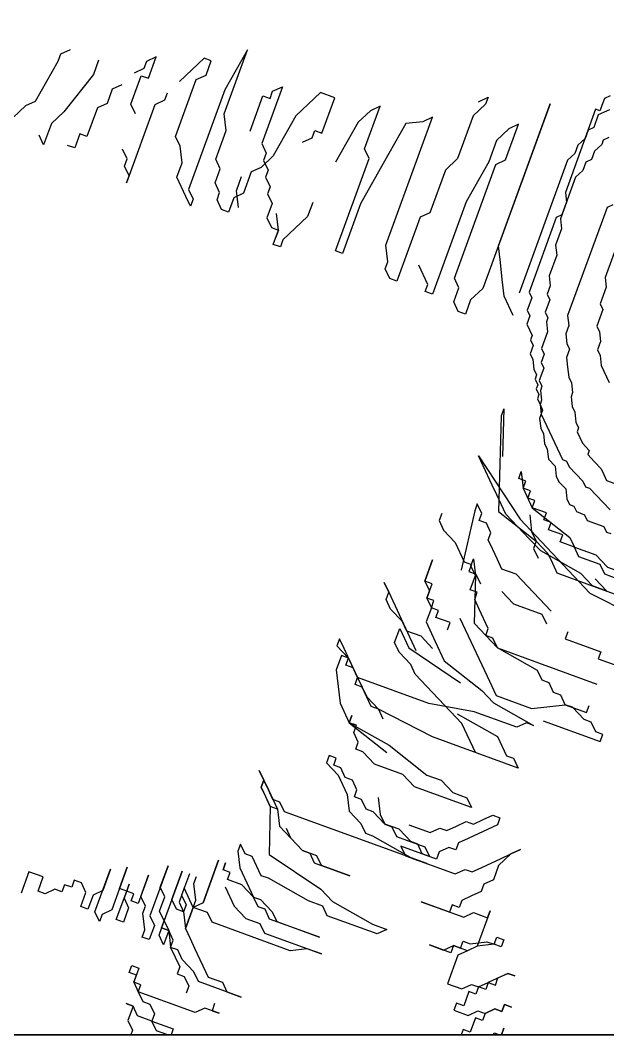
# Model space of a CAD drawing. Header units: inches. Extents: x -50945 to 250244, y -404780 to 18493.
# Drawn here: x 224479.9 to 224597.4, y -311809 to -311604.3 of the extents above; entities that cross this region are included whole.
import ezdxf
from ezdxf.xclip import XClip

# ---------------------------------------------------------------- set-up
doc = ezdxf.new("R2010")
doc.units = ezdxf.units.IN
doc.header["$MEASUREMENT"] = 0
doc.header["$XCLIPFRAME"] = 2
doc.linetypes.add('iGo户型优化31', pattern=[0.35, 0.25, -0.1])
doc.layers.add('iGo户型优化', color=7, linetype='Continuous')
doc.layers.add('IRC-30-天花轮廓线', color=30, linetype='Continuous')
doc.layers.add('天棚材质标注', color=2, linetype='Continuous', lineweight=5)

# ---------------------------------------------------------------- blocks, each defined once
blk = doc.blocks.new('抖音iGo户型优化-0853')
at = {"layer": 'iGo户型优化', "color": 251, "ltscale": 100}
for p, q in [((-908.8, -204113.44), (-913.17, -204108.81)), ((-1197.32, -204114.74), (-1205.35, -204111.82)), ((-907.09, -204117.09), (-908.8, -204113.44)), ((-1199.27, -204120.1), (-1197.32, -204114.74)), ((-892.01, -204125.62), (-907.09, -204117.09)), ((-1205.6, -204120.83), (-1204.62, -204118.15)), ((-1203.9, -204124.48), (-1205.6, -204120.83)), ((-1204.62, -204118.15), (-1199.27, -204120.1)), ((-923.4, -204120.26), (-919.75, -204118.55)), ((-915.37, -204123.18), (-923.4, -204120.26)), ((-1204.87, -204127.16), (-1203.9, -204124.48)), ((-910.99, -204127.81), (-915.37, -204123.18)), ((-1202.2, -204128.13), (-1204.87, -204127.16)), ((-1203.17, -204130.81), (-1202.2, -204128.13)), ((-924.63, -204131.95), (-923.65, -204129.27)), ((-896.88, -204139.01), (-910.99, -204127.81)), ((-889.33, -204126.59), (-892.01, -204125.62)), ((-887.63, -204130.24), (-889.33, -204126.59)), ((-1200.49, -204131.79), (-1203.17, -204130.81)), ((-1201.47, -204134.46), (-1200.49, -204131.79)), ((-919.27, -204133.89), (-924.63, -204131.95)), ((-1211.45, -204136.9), (-1210.47, -204134.22)), ((-1206.1, -204138.85), (-1211.45, -204136.9)), ((-1210.47, -204134.22), (-1205.12, -204136.17)), ((-1205.12, -204136.17), (-1201.47, -204134.46)), ((-920.25, -204136.57), (-919.27, -204133.89)), ((-909.54, -204140.47), (-920.25, -204136.57)), ((-1216.08, -204141.28), (-1212.42, -204139.58)), ((-1212.42, -204139.58), (-1196.36, -204145.42)), ((-1204.39, -204142.5), (-1206.1, -204138.85)), ((-907.84, -204144.12), (-909.54, -204140.47)), ((-891.53, -204140.96), (-896.88, -204139.01)), ((-1213.4, -204142.26), (-1216.08, -204141.28)), ((-1211.7, -204145.91), (-1213.4, -204142.26)), ((-1196.36, -204145.42), (-1204.39, -204142.5)), ((-902.49, -204146.07), (-907.84, -204144.12)), ((-1216.32, -204150.29), (-1215.35, -204147.61)), ((-1215.35, -204147.61), (-1204.64, -204151.51)), ((-1195.64, -204151.75), (-1211.7, -204145.91)), ((-900.78, -204149.72), (-902.49, -204146.07)), ((-1253.32, -204152), (-1256.97, -204153.7)), ((-1247.96, -204153.94), (-1253.32, -204152)), ((-1247.96, -204153.94), (-1246.99, -204151.27)), ((-1246.99, -204151.27), (-1247.96, -204153.94)), ((-1236.28, -204155.16), (-1235.31, -204152.48)), ((-1235.31, -204152.48), (-1232.63, -204153.46)), ((-1210.97, -204152.24), (-1216.32, -204150.29)), ((-1207.32, -204150.54), (-1210.97, -204152.24)), ((-1201.97, -204152.48), (-1207.32, -204150.54)), ((-1205.62, -204154.19), (-1204.64, -204151.51)), ((-1204.64, -204151.51), (-1203.67, -204148.83)), ((-1204.64, -204151.51), (-1201.97, -204152.48)), ((-1203.67, -204148.83), (-1195.64, -204151.75)), ((-908.34, -204162.14), (-937.78, -204151.43)), ((-937.78, -204151.43), (-935.1, -204152.4)), ((-935.1, -204152.4), (-931.45, -204150.7)), ((-931.45, -204150.7), (-928.77, -204151.67)), ((-928.77, -204151.67), (-925.12, -204149.97)), ((-1256.97, -204153.7), (-1259.65, -204152.73)), ((-1253.57, -204161.01), (-1251.62, -204155.65)), ((-1251.62, -204155.65), (-1247.96, -204153.94)), ((-1250.41, -204177.32), (-1242.61, -204155.89)), ((-1242.61, -204155.89), (-1246.26, -204157.6)), ((-1238.96, -204154.19), (-1242.61, -204155.89)), ((-1242.61, -204155.89), (-1239.93, -204156.87)), ((-1239.93, -204156.87), (-1238.96, -204154.19)), ((-1238.96, -204154.19), (-1236.28, -204155.16)), ((-1233.61, -204156.14), (-1238.96, -204154.19)), ((-1232.63, -204153.46), (-1233.61, -204156.14)), ((-1209.27, -204155.89), (-1208.29, -204153.22)), ((-1198.56, -204159.79), (-1209.27, -204155.89)), ((-1208.29, -204153.22), (-1205.62, -204154.19)), ((-911.74, -204154.84), (-908.09, -204153.13)), ((-908.09, -204153.13), (-897.38, -204157.03)), ((-894.7, -204158), (-896.41, -204154.35)), ((-1246.26, -204157.6), (-1247.24, -204160.28)), ((-1222.9, -204160.03), (-1221.93, -204157.35)), ((-1217.55, -204161.98), (-1222.9, -204160.03)), ((-1221.93, -204157.35), (-1219.25, -204158.33)), ((-1219.25, -204158.33), (-1212.92, -204157.6)), ((-1212.92, -204157.6), (-1210.24, -204158.57)), ((-1210.24, -204158.57), (-1206.59, -204156.87)), ((-1206.59, -204156.87), (-1198.56, -204159.79)), ((-897.38, -204157.03), (-898.36, -204159.71)), ((-898.36, -204159.71), (-890.33, -204162.63)), ((-892.03, -204158.98), (-894.7, -204158)), ((-890.33, -204162.63), (-892.03, -204158.98)), ((-1260.14, -204170.75), (-1257.22, -204162.71)), ((-1257.22, -204162.71), (-1253.57, -204161.01)), ((-1253.57, -204161.01), (-1256.49, -204169.04)), ((-1250.89, -204161.98), (-1253.57, -204161.01)), ((-1247.24, -204160.28), (-1250.89, -204161.98)), ((-1224.85, -204165.39), (-1221.2, -204163.69)), ((-1221.2, -204163.69), (-1215.85, -204165.63)), ((-1213.9, -204160.28), (-1217.55, -204161.98)), ((-1215.85, -204165.63), (-1212.19, -204163.93)), ((-1195.16, -204167.1), (-1213.9, -204160.28)), ((-1212.19, -204163.93), (-1206.84, -204165.88)), ((-906.63, -204165.8), (-908.34, -204162.14)), ((-1219.5, -204167.34), (-1225.82, -204168.07)), ((-1219.5, -204167.34), (-1224.85, -204165.39)), ((-1223.15, -204169.04), (-1219.5, -204167.34)), ((-1219.5, -204167.34), (-1218.52, -204164.66)), ((-1218.52, -204164.66), (-1219.5, -204167.34)), ((-1215.85, -204165.63), (-1219.5, -204167.34)), ((-1197.11, -204172.45), (-1218.52, -204164.66)), ((-1218.52, -204164.66), (-1215.85, -204165.63)), ((-1206.84, -204165.88), (-1203.19, -204164.17)), ((-1203.19, -204164.17), (-1195.16, -204167.1)), ((-903.96, -204166.77), (-906.63, -204165.8)), ((-1256.49, -204169.04), (-1259.17, -204168.07)), ((-1235.8, -204170.5), (-1236.78, -204173.18)), ((-1233.13, -204171.48), (-1235.8, -204170.5)), ((-1225.82, -204168.07), (-1233.13, -204171.48)), ((-1230.45, -204172.45), (-1226.8, -204170.75)), ((-1226.8, -204170.75), (-1225.82, -204168.07)), ((-1225.82, -204168.07), (-1223.15, -204169.04)), ((-1212.44, -204172.94), (-1211.47, -204170.26)), ((-1208.79, -204171.24), (-1212.44, -204172.94)), ((-1211.47, -204170.26), (-1207.82, -204168.56)), ((-1203.44, -204173.18), (-1208.79, -204171.24)), ((-1207.82, -204168.56), (-1197.11, -204172.45)), ((-942.9, -204173.83), (-935.6, -204170.42)), ((-935.6, -204170.42), (-930.25, -204172.37)), ((-930.25, -204172.37), (-923.92, -204171.64)), ((-923.92, -204171.64), (-920.27, -204169.94)), ((-920.27, -204169.94), (-898.85, -204177.73)), ((-890.82, -204180.65), (-899.58, -204171.4)), ((-1240.43, -204174.89), (-1243.11, -204173.91)), ((-1236.78, -204173.18), (-1240.43, -204174.89)), ((-1235.08, -204176.84), (-1230.45, -204172.45)), ((-1222.42, -204175.38), (-1226.07, -204177.08)), ((-1218.77, -204173.67), (-1222.42, -204175.38)), ((-1212.44, -204172.94), (-1218.77, -204173.67)), ((-1210.74, -204176.59), (-1218.77, -204173.67)), ((-1218.77, -204173.67), (-1208.06, -204177.57)), ((-1209.77, -204173.91), (-1212.44, -204172.94)), ((-1210.74, -204176.59), (-1203.44, -204173.18)), ((-1206.11, -204172.21), (-1209.77, -204173.91)), ((-1198.08, -204175.13), (-1206.11, -204172.21)), ((-946.55, -204175.54), (-942.9, -204173.83)), ((-943.88, -204176.51), (-946.55, -204175.54)), ((-940.23, -204174.81), (-943.88, -204176.51)), ((-902.75, -204188.45), (-940.23, -204174.81)), ((-1248.71, -204180.98), (-1250.41, -204177.32)), ((-1244.58, -204194.61), (-1238.73, -204178.54)), ((-1238.73, -204178.54), (-1235.08, -204176.84)), ((-1226.07, -204177.08), (-1237.03, -204182.19)), ((-1212.69, -204181.95), (-1210.74, -204176.59)), ((-1209.04, -204180.25), (-1210.74, -204176.59)), ((-1208.06, -204177.57), (-1201.74, -204176.84)), ((-1201.74, -204176.84), (-1199.06, -204177.81)), ((-898.85, -204177.73), (-897.15, -204181.38)), ((-1250.66, -204186.33), (-1248.71, -204180.98)), ((-1237.03, -204182.19), (-1238.98, -204187.55)), ((-1216.34, -204183.66), (-1212.69, -204181.95)), ((-1209.04, -204180.25), (-1192.98, -204186.09)), ((-1192.98, -204186.09), (-1209.04, -204180.25)), ((-897.15, -204181.38), (-891.8, -204183.33)), ((-891.8, -204183.33), (-890.82, -204180.65)), ((-1249.68, -204183.65), (-1250.66, -204186.33)), ((-1247.01, -204184.63), (-1249.68, -204183.65)), ((-1227.07, -204213.12), (-1216.34, -204183.66)), ((-948.75, -204189.9), (-947.78, -204187.23)), ((-947.78, -204187.23), (-944.13, -204185.52)), ((-944.13, -204185.52), (-941.45, -204186.5)), ((-941.45, -204186.5), (-937.8, -204184.79)), ((-937.8, -204184.79), (-932.44, -204186.74)), ((-932.44, -204186.74), (-928.79, -204185.03)), ((-928.79, -204185.03), (-918.09, -204188.93)), ((-1242.63, -204189.26), (-1244.58, -204194.61)), ((-1238.98, -204187.55), (-1242.63, -204189.26)), ((-1202.96, -204188.53), (-1210.26, -204191.94)), ((-1202.23, -204194.86), (-1200.28, -204189.5)), ((-1200.28, -204189.5), (-1197.61, -204190.48)), ((-1197.61, -204190.48), (-1196.63, -204187.8)), ((-1196.63, -204187.8), (-1193.95, -204188.77)), ((-1193.95, -204188.77), (-1196.63, -204187.8)), ((-943.4, -204191.85), (-948.75, -204189.9)), ((-918.09, -204188.93), (-911.76, -204188.2)), ((-911.76, -204188.2), (-887.67, -204196.97)), ((-887.67, -204196.97), (-902.75, -204188.45)), ((-1210.26, -204191.94), (-1214.89, -204196.32)), ((-1206.86, -204199.24), (-1202.23, -204194.86)), ((-1195.9, -204194.13), (-1199.56, -204195.83)), ((-1189.58, -204193.4), (-1195.9, -204194.13)), ((-1190.55, -204196.08), (-1186.9, -204194.37)), ((-1186.9, -204194.37), (-1189.58, -204193.4)), ((-947.05, -204193.56), (-940.72, -204192.83)), ((-941.7, -204195.51), (-943.4, -204191.85)), ((-940.72, -204192.83), (-935.37, -204194.78)), ((-1214.89, -204196.32), (-1216.84, -204201.68)), ((-1199.56, -204195.83), (-1206.86, -204199.24)), ((-1198.83, -204202.16), (-1191.53, -204198.76)), ((-1191.53, -204198.76), (-1190.55, -204196.08)), ((-933.67, -204198.43), (-941.7, -204195.51)), ((-931.97, -204202.08), (-933.67, -204198.43)), ((-918.33, -204197.94), (-904.95, -204202.81)), ((-1216.84, -204201.68), (-1220.49, -204203.38)), ((-1207.83, -204201.92), (-1212.46, -204206.3)), ((-1211.48, -204203.63), (-1210.51, -204200.95)), ((-1210.51, -204200.95), (-1206.86, -204199.24)), ((-1206.86, -204199.24), (-1207.83, -204201.92)), ((-1199.8, -204204.84), (-1198.83, -204202.16)), ((-1165.49, -204202.17), (-1172.79, -204205.57)), ((-1169.14, -204203.87), (-1165.49, -204202.17)), ((-1166.46, -204204.84), (-1159.16, -204201.44)), ((-1159.16, -204201.44), (-1166.46, -204204.84)), ((-1165.49, -204202.17), (-1162.81, -204203.14)), ((-1162.81, -204203.14), (-1165.49, -204202.17)), ((-927.59, -204206.71), (-931.97, -204202.08)), ((-922.96, -204202.33), (-926.61, -204204.03)), ((-901.55, -204210.12), (-922.96, -204202.33)), ((-1220.49, -204203.38), (-1228.29, -204224.81)), ((-1221.96, -204224.08), (-1215.14, -204205.33)), ((-1212.46, -204206.3), (-1216.11, -204208.01)), ((-1215.14, -204205.33), (-1211.48, -204203.63)), ((-1208.33, -204219.94), (-1199.8, -204204.84)), ((-1190.8, -204205.09), (-1203.95, -204224.57)), ((-1172.79, -204205.57), (-1190.8, -204205.09)), ((-1166.46, -204204.84), (-1173.76, -204208.25)), ((-1173.76, -204208.25), (-1172.79, -204205.57)), ((-1172.79, -204205.57), (-1169.14, -204203.87)), ((-1170.11, -204206.55), (-1166.46, -204204.84)), ((-954.6, -204205.98), (-955.58, -204208.66)), ((-950.95, -204204.27), (-954.6, -204205.98)), ((-945.6, -204206.22), (-950.95, -204204.27)), ((-941.95, -204204.52), (-945.6, -204206.22)), ((-939.27, -204205.49), (-941.95, -204204.52)), ((-935.62, -204203.79), (-939.27, -204205.49)), ((-932.94, -204204.76), (-935.62, -204203.79)), ((-929.29, -204203.06), (-932.94, -204204.76)), ((-926.61, -204204.03), (-929.29, -204203.06)), ((-904.95, -204202.81), (-905.93, -204205.49)), ((-905.93, -204205.49), (-903.25, -204206.47)), ((-903.25, -204206.47), (-901.55, -204210.12)), ((-1216.11, -204208.01), (-1221.96, -204224.08)), ((-1180.09, -204208.98), (-1184.72, -204213.37)), ((-1173.76, -204208.25), (-1180.09, -204208.98)), ((-1174.74, -204210.93), (-1171.09, -204209.23)), ((-1171.09, -204209.23), (-1170.11, -204206.55)), ((-961.91, -204209.39), (-960.93, -204206.71)), ((-959.23, -204210.36), (-961.91, -204209.39)), ((-960.93, -204206.71), (-955.58, -204208.66)), ((-955.58, -204208.66), (-958.25, -204207.68)), ((-955.58, -204208.66), (-949.25, -204207.93)), ((-912.5, -204215.23), (-927.59, -204206.71)), ((-1226.34, -204219.45), (-1227.07, -204213.12)), ((-1194.24, -204264.51), (-1174.74, -204210.93)), ((-1184.72, -204213.37), (-1189.35, -204217.75)), ((-1189.35, -204217.75), (-1184.72, -204213.37)), ((-1184.72, -204213.37), (-1181.07, -204211.66)), ((-954.85, -204214.99), (-959.23, -204210.36)), ((-1191.3, -204223.11), (-1189.35, -204217.75)), ((-1189.35, -204217.75), (-1190.32, -204220.43)), ((-950.47, -204219.61), (-954.85, -204214.99)), ((-922.48, -204217.67), (-920.78, -204221.32)), ((-908.12, -204219.86), (-912.5, -204215.23)), ((-1228.29, -204224.81), (-1226.34, -204219.45)), ((-1210.28, -204225.3), (-1208.33, -204219.94)), ((-1190.32, -204220.43), (-1193.97, -204222.13)), ((-945.12, -204221.56), (-950.47, -204219.61)), ((-920.78, -204221.32), (-918.1, -204222.29)), ((-903.75, -204224.49), (-908.12, -204219.86)), ((-1213.93, -204227), (-1210.28, -204225.3)), ((-1203.95, -204224.57), (-1208.58, -204228.95)), ((-1193.97, -204222.13), (-1198.85, -204235.53)), ((-1198.85, -204235.53), (-1194.95, -204224.81)), ((-1194.95, -204224.81), (-1191.3, -204223.11)), ((-918.1, -204222.29), (-919.08, -204224.97)), ((-919.08, -204224.97), (-905.7, -204229.84)), ((-905.7, -204229.84), (-903.75, -204224.49)), ((-1220.76, -204245.75), (-1213.93, -204227)), ((-1208.58, -204228.95), (-1217.1, -204244.05)), ((-1156.25, -204226.76), (-1160.88, -204231.15)), ((-1158.2, -204232.12), (-1157.23, -204229.44)), ((-1157.23, -204229.44), (-1154.55, -204230.42)), ((-1153.57, -204227.74), (-1156.25, -204226.76)), ((-1154.55, -204230.42), (-1153.57, -204227.74)), ((-1160.88, -204231.15), (-1168.18, -204234.55)), ((-1161.85, -204233.82), (-1158.2, -204232.12)), ((-1133.86, -204231.88), (-1141.17, -204235.29)), ((-1127.53, -204231.15), (-1133.86, -204231.88)), ((-1121.21, -204230.42), (-1127.53, -204231.15)), ((-1124.13, -204238.45), (-1113.18, -204233.34)), ((-1115.85, -204232.37), (-1121.21, -204230.42)), ((-1112.2, -204230.66), (-1116.83, -204235.04)), ((-1116.83, -204235.04), (-1115.85, -204232.37)), ((-1113.18, -204233.34), (-1109.52, -204231.63)), ((-1109.52, -204231.63), (-1112.2, -204230.66)), ((-964.35, -204232.76), (-963.38, -204230.09)), ((-945.62, -204239.58), (-964.35, -204232.76)), ((-963.38, -204230.09), (-928.58, -204242.75)), ((-914.95, -204238.61), (-930.03, -204230.09)), ((-1174.51, -204235.29), (-1179.14, -204239.67)), ((-1168.18, -204234.55), (-1174.51, -204235.29)), ((-1170.13, -204239.91), (-1169.16, -204237.23)), ((-1169.16, -204237.23), (-1166.48, -204238.21)), ((-1166.48, -204238.21), (-1162.83, -204236.5)), ((-1162.83, -204236.5), (-1161.85, -204233.82)), ((-1141.17, -204235.29), (-1152.37, -204249.41)), ((-1141.17, -204235.29), (-1149.69, -204250.38)), ((-1148.47, -204238.7), (-1144.82, -204236.99)), ((-1144.82, -204236.99), (-1142.14, -204237.97)), ((-1142.14, -204237.97), (-1141.17, -204235.29)), ((-1141.17, -204235.29), (-1138.49, -204236.26)), ((-1138.49, -204236.26), (-1141.17, -204235.29)), ((-1116.83, -204235.04), (-1124.13, -204238.45)), ((-1124.13, -204238.45), (-1120.48, -204236.75)), ((-1120.48, -204236.75), (-1119.5, -204234.07)), ((-1119.5, -204234.07), (-1116.83, -204235.04)), ((-1179.14, -204239.67), (-1182.79, -204241.37)), ((-1173.78, -204241.62), (-1170.13, -204239.91)), ((-1156.75, -204244.78), (-1152.12, -204240.4)), ((-1152.12, -204240.4), (-1151.15, -204237.72)), ((-1151.15, -204237.72), (-1148.47, -204238.7)), ((-1135.09, -204243.57), (-1127.78, -204240.16)), ((-1133.88, -204265.24), (-1124.13, -204238.45)), ((-1124.13, -204238.45), (-1131.43, -204241.86)), ((-1127.78, -204240.16), (-1126.81, -204237.48)), ((-1126.81, -204237.48), (-1124.13, -204238.45)), ((-930.53, -204248.11), (-945.62, -204239.58)), ((-928.58, -204242.75), (-924.93, -204241.05)), ((-924.93, -204241.05), (-908.87, -204246.89)), ((-910.57, -204243.24), (-914.95, -204238.61)), ((-1217.1, -204244.05), (-1219.05, -204249.41)), ((-1183.76, -204244.05), (-1192.29, -204259.15)), ((-1182.79, -204241.37), (-1183.76, -204244.05)), ((-1179.38, -204248.68), (-1174.76, -204244.3)), ((-1174.76, -204244.3), (-1173.78, -204241.62)), ((-1160.65, -204255.5), (-1156.75, -204244.78)), ((-1131.43, -204241.86), (-1136.06, -204246.25)), ((-1136.06, -204246.25), (-1135.09, -204243.57)), ((-908.87, -204246.89), (-910.57, -204243.24)), ((-1219.05, -204249.41), (-1220.76, -204245.75)), ((-1181.33, -204254.04), (-1179.38, -204248.68)), ((-1179.38, -204248.68), (-1180.36, -204251.36)), ((-1175.73, -204246.97), (-1179.38, -204248.68)), ((-1169.4, -204246.24), (-1175.73, -204246.97)), ((-1146.54, -204266.7), (-1136.06, -204246.25)), ((-1136.06, -204246.25), (-1139.71, -204247.95)), ((-1092.01, -204250.14), (-1088.36, -204248.44)), ((-1088.36, -204248.44), (-1092.01, -204250.14)), ((-973.85, -204250.54), (-970.2, -204248.84)), ((-970.2, -204248.84), (-967.53, -204249.81)), ((-915.45, -204256.63), (-930.53, -204248.11)), ((-1180.36, -204251.36), (-1184.01, -204253.06)), ((-1149.69, -204250.38), (-1160.9, -204264.51)), ((-1114.65, -204254.04), (-1111, -204252.33)), ((-1092.01, -204250.14), (-1113.92, -204260.37)), ((-1111, -204252.33), (-1105.64, -204254.28)), ((-1102.97, -204255.26), (-1098.34, -204250.87)), ((-1098.34, -204250.87), (-1094.69, -204249.17)), ((-1094.69, -204249.17), (-1092.01, -204250.14)), ((-974.83, -204253.22), (-973.85, -204250.54)), ((-967.53, -204249.81), (-961.2, -204249.08)), ((-961.2, -204249.08), (-913.02, -204266.62)), ((-1191.31, -204256.47), (-1198.14, -204275.22)), ((-1192.54, -204268.16), (-1187.66, -204254.77)), ((-1187.66, -204254.77), (-1191.31, -204256.47)), ((-1184.01, -204253.06), (-1187.91, -204263.78)), ((-1185.96, -204258.42), (-1181.33, -204254.04)), ((-1165.27, -204259.88), (-1160.65, -204255.5)), ((-1119.27, -204258.42), (-1114.65, -204254.04)), ((-1105.64, -204254.28), (-1112.95, -204257.69)), ((-1106.62, -204256.96), (-1102.97, -204255.26)), ((-950.74, -204261.99), (-974.83, -204253.22)), ((-1192.29, -204259.15), (-1194.24, -204264.51)), ((-1186.93, -204261.1), (-1185.96, -204258.42)), ((-1179.63, -204257.69), (-1182.56, -204265.73)), ((-1173.07, -204281.31), (-1165.27, -204259.88)), ((-1136.81, -204273.28), (-1122.93, -204260.13)), ((-1112.95, -204257.69), (-1126.1, -204277.17)), ((-1122.93, -204260.13), (-1119.27, -204258.42)), ((-1108.57, -204262.32), (-1106.62, -204256.96)), ((-914.72, -204262.96), (-915.45, -204256.63)), ((-1208.6, -204262.31), (-1214.45, -204278.39)), ((-1212.5, -204273.03), (-1208.6, -204262.31)), ((-1191.56, -204265.48), (-1190.59, -204262.8)), ((-1187.91, -204263.78), (-1191.56, -204265.48)), ((-1190.59, -204262.8), (-1186.93, -204261.1)), ((-1113.19, -204266.7), (-1108.57, -204262.32)), ((-1087.88, -204263.78), (-1091.53, -204265.49)), ((-1088.86, -204266.46), (-1087.88, -204263.78)), ((-1087.88, -204263.78), (-1079.85, -204266.7)), ((-1079.85, -204266.7), (-1087.88, -204263.78)), ((-979.7, -204266.61), (-978.73, -204263.93)), ((-978.73, -204263.93), (-976.05, -204264.91)), ((-976.05, -204264.91), (-968.75, -204261.5)), ((-949.04, -204265.64), (-950.74, -204261.99)), ((-913.02, -204266.62), (-914.72, -204262.96)), ((-1227.83, -204273.52), (-1224.9, -204265.48)), ((-1224.9, -204265.48), (-1226.85, -204270.84)), ((-1182.56, -204265.73), (-1180.85, -204269.38)), ((-1160.9, -204264.51), (-1162.85, -204269.87)), ((-1158.24, -204298.85), (-1146.54, -204266.7)), ((-1137.05, -204282.29), (-1133.88, -204265.24)), ((-1110.52, -204267.68), (-1117.82, -204271.09)), ((-1103.21, -204264.27), (-1110.52, -204267.68)), ((-1103.46, -204273.28), (-1101.51, -204267.92)), ((-1097.86, -204266.22), (-1103.21, -204264.27)), ((-1101.51, -204267.92), (-1098.84, -204268.89)), ((-1098.84, -204268.89), (-1097.86, -204266.22)), ((-1094.21, -204264.51), (-1097.86, -204266.22)), ((-1097.86, -204266.22), (-1095.18, -204267.19)), ((-1095.18, -204267.19), (-1094.21, -204264.51)), ((-1091.53, -204265.49), (-1094.21, -204264.51)), ((-1094.21, -204264.51), (-1088.86, -204266.46)), ((-944.91, -204279.28), (-979.7, -204266.61)), ((-932.98, -204271.49), (-949.04, -204265.64)), ((-1226.85, -204270.84), (-1225.15, -204274.49)), ((-1189.86, -204269.13), (-1192.54, -204268.16)), ((-1188.16, -204272.79), (-1189.86, -204269.13)), ((-1180.85, -204269.38), (-1181.83, -204272.06)), ((-1162.85, -204269.87), (-1167.47, -204274.25)), ((-1117.82, -204271.09), (-1129.02, -204285.21)), ((-1068.64, -204270.82), (-1073.27, -204275.2)), ((-1064.99, -204269.12), (-1068.64, -204270.82)), ((-1062.32, -204270.09), (-1064.99, -204269.12)), ((-928.6, -204276.11), (-932.98, -204271.49)), ((-1249.49, -204274.73), (-1251.44, -204280.09)), ((-1246.81, -204275.71), (-1249.49, -204274.73)), ((-1247.79, -204278.39), (-1246.81, -204275.71)), ((-1239.51, -204272.3), (-1241.46, -204277.66)), ((-1228.8, -204276.2), (-1239.51, -204272.3)), ((-1225.15, -204274.49), (-1227.83, -204273.52)), ((-1227.1, -204279.85), (-1225.15, -204274.49)), ((-1225.15, -204274.49), (-1226.13, -204277.17)), ((-1209.82, -204274), (-1212.5, -204273.03)), ((-1210.79, -204276.68), (-1209.82, -204274)), ((-1198.14, -204275.22), (-1196.44, -204278.88)), ((-1189.13, -204275.47), (-1188.16, -204272.79)), ((-1186.46, -204276.44), (-1189.13, -204275.47)), ((-1181.83, -204272.06), (-1180.13, -204275.71)), ((-1180.13, -204275.71), (-1178.43, -204279.36)), ((-1167.47, -204274.25), (-1169.42, -204279.61)), ((-1141.43, -204277.66), (-1136.81, -204273.28)), ((-1106.14, -204272.3), (-1103.46, -204273.28)), ((-1073.27, -204275.2), (-1080.57, -204278.61)), ((-986.28, -204276.35), (-982.63, -204274.65)), ((-982.63, -204274.65), (-977.27, -204276.6)), ((-977.27, -204276.6), (-973.62, -204274.89)), ((-973.62, -204274.89), (-930.8, -204290.48)), ((-1256.79, -204278.14), (-1259.47, -204277.17)), ((-1257.77, -204280.82), (-1256.79, -204278.14)), ((-1242.44, -204280.33), (-1247.79, -204278.39)), ((-1241.46, -204277.66), (-1239.76, -204281.31)), ((-1227.1, -204279.85), (-1228.8, -204276.2)), ((-1226.13, -204277.17), (-1223.45, -204278.14)), ((-1223.45, -204278.14), (-1224.43, -204280.82)), ((-1214.45, -204278.39), (-1212.74, -204282.04)), ((-1208.12, -204277.66), (-1210.79, -204276.68)), ((-1206.42, -204281.31), (-1208.12, -204277.66)), ((-1196.44, -204278.88), (-1197.41, -204281.55)), ((-1184.75, -204280.09), (-1186.46, -204276.44)), ((-1178.43, -204279.36), (-1179.4, -204282.04)), ((-1169.42, -204279.61), (-1173.07, -204281.31)), ((-1152.39, -204282.77), (-1141.43, -204277.66)), ((-1137.78, -204275.96), (-1146.31, -204291.05)), ((-1101.76, -204276.93), (-1123.67, -204287.16)), ((-1061.36, -204282.53), (-1083.75, -204277.42)), ((-1080.57, -204278.61), (-1081.55, -204281.29)), ((-987.25, -204279.03), (-986.28, -204276.35)), ((-981.9, -204280.98), (-987.25, -204279.03)), ((-929.82, -204287.8), (-944.91, -204279.28)), ((-912.54, -204281.96), (-928.6, -204276.11)), ((-1252.42, -204282.77), (-1257.77, -204280.82)), ((-1253.39, -204285.45), (-1252.42, -204282.77)), ((-1251.44, -204280.09), (-1249.74, -204283.74)), ((-1243.41, -204283.01), (-1242.44, -204280.33)), ((-1240.73, -204283.99), (-1243.41, -204283.01)), ((-1239.76, -204281.31), (-1240.73, -204283.99)), ((-1225.4, -204283.5), (-1227.1, -204279.85)), ((-1225.4, -204283.5), (-1227.1, -204279.85)), ((-1212.02, -204288.37), (-1225.4, -204283.5)), ((-1224.67, -204289.83), (-1225.4, -204283.5)), ((-1224.43, -204280.82), (-1223.7, -204287.15)), ((-1212.74, -204282.04), (-1214.69, -204287.4)), ((-1204.71, -204284.96), (-1206.42, -204281.31)), ((-1197.41, -204281.55), (-1195.71, -204285.21)), ((-1179.65, -204291.05), (-1184.75, -204280.09)), ((-1179.4, -204282.04), (-1177.7, -204285.69)), ((-1142.9, -204298.36), (-1137.05, -204282.29)), ((-1103.71, -204282.29), (-1108.34, -204286.67)), ((-1085.7, -204282.78), (-1103.71, -204282.29)), ((-1098.36, -204284.24), (-1094.71, -204282.53)), ((-1094.71, -204282.53), (-1092.03, -204283.51)), ((-1092.03, -204283.51), (-1091.05, -204280.83)), ((-1091.05, -204280.83), (-1085.7, -204282.78)), ((-1085.2, -204283), (-1088.85, -204284.7)), ((-1085.7, -204282.78), (-1082.05, -204281.07)), ((-1079.37, -204282.05), (-1085.7, -204282.78)), ((-1084.23, -204280.32), (-1085.2, -204283)), ((-1081.55, -204281.29), (-1084.23, -204280.32)), ((-1082.05, -204281.07), (-1079.37, -204282.05)), ((-1058.69, -204283.51), (-1061.36, -204282.53)), ((-977.52, -204285.61), (-981.9, -204280.98)), ((-908.16, -204286.59), (-912.54, -204281.96)), ((-1250.71, -204286.42), (-1253.39, -204285.45)), ((-1249.74, -204283.74), (-1250.71, -204286.42)), ((-1250.71, -204286.42), (-1249.01, -204290.08)), ((-1249.01, -204290.08), (-1250.71, -204286.42)), ((-1241.71, -204286.67), (-1240.73, -204283.99)), ((-1239.03, -204287.64), (-1241.71, -204286.67)), ((-1240.73, -204283.99), (-1239.03, -204287.64)), ((-1223.7, -204287.15), (-1224.67, -204289.83)), ((-1202.04, -204285.94), (-1204.71, -204284.96)), ((-1200.34, -204289.59), (-1202.04, -204285.94)), ((-1195.71, -204285.21), (-1192.31, -204292.51)), ((-1177.7, -204285.69), (-1176, -204289.35)), ((-1129.02, -204285.21), (-1133.65, -204289.59)), ((-1123.67, -204287.16), (-1130.97, -204290.57)), ((-1108.34, -204286.67), (-1112.96, -204291.06)), ((-1109.31, -204289.35), (-1108.34, -204286.67)), ((-1108.34, -204286.67), (-1105.66, -204287.65)), ((-1105.66, -204287.65), (-1098.36, -204284.24)), ((-1069.64, -204288.62), (-1065.99, -204286.92)), ((-1065.99, -204286.92), (-1065.01, -204284.24)), ((-1065.01, -204284.24), (-1062.34, -204285.21)), ((-1040.68, -204284), (-1064.54, -204299.58)), ((-1062.34, -204285.21), (-1058.69, -204283.51)), ((-1051.63, -204289.11), (-1044.33, -204285.7)), ((-1044.33, -204285.7), (-1040.68, -204284)), ((-907.93, -204310.94), (-977.52, -204285.61)), ((-905.48, -204287.56), (-908.16, -204286.59)), ((-907.19, -204283.91), (-905.48, -204287.56)), ((-1260.69, -204288.86), (-1258.02, -204289.83)), ((-1258.02, -204289.83), (-1258.99, -204292.51)), ((-1249.01, -204290.08), (-1249.99, -204292.75)), ((-1249.99, -204292.75), (-1249.01, -204290.08)), ((-1239.03, -204287.64), (-1240.01, -204290.32)), ((-1240.01, -204290.32), (-1237.33, -204291.29)), ((-1235.63, -204294.95), (-1239.03, -204287.64)), ((-1225.65, -204292.51), (-1224.67, -204289.83)), ((-1224.67, -204289.83), (-1222, -204290.81)), ((-1222, -204290.81), (-1222.97, -204293.49)), ((-1214.69, -204287.4), (-1212.02, -204288.37)), ((-1194.98, -204291.54), (-1200.34, -204289.59)), ((-1176.97, -204292.03), (-1179.65, -204291.05)), ((-1176, -204289.35), (-1176.97, -204292.03)), ((-1146.31, -204291.05), (-1153.61, -204294.46)), ((-1133.65, -204289.59), (-1142.18, -204304.69)), ((-1130.97, -204290.57), (-1135.85, -204303.96)), ((-1112.96, -204291.06), (-1126.61, -204328.56)), ((-1121.49, -204306.15), (-1112.96, -204291.06)), ((-1112.96, -204291.06), (-1109.31, -204289.35)), ((-1083.27, -204292.76), (-1079.62, -204291.06)), ((-1079.62, -204291.06), (-1075.97, -204289.35)), ((-1075.97, -204289.35), (-1072.32, -204287.65)), ((-1072.32, -204287.65), (-1069.64, -204288.62)), ((-1062.59, -204294.22), (-1055.28, -204290.81)), ((-1055.28, -204290.81), (-1051.63, -204289.11)), ((-930.8, -204290.48), (-929.1, -204294.13)), ((-921.79, -204290.73), (-929.82, -204287.8)), ((-917.41, -204295.35), (-921.79, -204290.73)), ((-1256.32, -204293.48), (-1261.67, -204291.54)), ((-1258.99, -204292.51), (-1256.32, -204293.48)), ((-1249.99, -204292.75), (-1247.31, -204293.73)), ((-1247.31, -204293.73), (-1249.99, -204292.75)), ((-1247.31, -204293.73), (-1248.29, -204296.41)), ((-1248.29, -204296.41), (-1247.31, -204293.73)), ((-1237.33, -204291.29), (-1235.63, -204294.95)), ((-1235.63, -204294.95), (-1236.6, -204297.62)), ((-1236.6, -204297.62), (-1235.63, -204294.95)), ((-1222.97, -204293.49), (-1225.65, -204292.51)), ((-1190.6, -204296.17), (-1194.98, -204291.54)), ((-1192.31, -204292.51), (-1190.6, -204296.17)), ((-1153.61, -204294.46), (-1154.59, -204297.14)), ((-1091.78, -204292.74), (-1096.4, -204297.12)), ((-1085.22, -204298.12), (-1083.27, -204292.76)), ((-1061.61, -204291.54), (-1072.81, -204305.67)), ((-1067.21, -204298.61), (-1062.59, -204294.22)), ((-1043.6, -204292.03), (-1061.61, -204291.54)), ((-1025.59, -204292.52), (-1043.6, -204292.03)), ((-1022.91, -204293.49), (-1040.92, -204293.01)), ((-1022.91, -204293.49), (-1025.59, -204292.52)), ((-987.75, -204297.05), (-980.45, -204293.64)), ((-980.45, -204293.64), (-974.12, -204292.91)), ((-974.12, -204292.91), (-967.79, -204292.18)), ((-967.79, -204292.18), (-961.46, -204291.45)), ((-961.46, -204291.45), (-907.93, -204310.94)), ((-929.1, -204294.13), (-915.71, -204299.01)), ((-1190.6, -204296.17), (-1188.9, -204299.82)), ((-1188.9, -204299.82), (-1190.6, -204296.17)), ((-1154.59, -204297.14), (-1158.24, -204298.85)), ((-1141.2, -204302.01), (-1142.9, -204298.36)), ((-1096.4, -204297.12), (-1100.3, -204307.84)), ((-1089.85, -204302.5), (-1085.22, -204298.12)), ((-1071.84, -204302.99), (-1067.21, -204298.61)), ((-915.71, -204299.01), (-917.41, -204295.35)), ((-1142.18, -204304.69), (-1141.2, -204302.01)), ((-1094.48, -204306.89), (-1089.85, -204302.5)), ((-1064.54, -204299.58), (-1092.3, -204325.88)), ((-1052.85, -204300.8), (-1060.16, -204304.21)), ((-1057.48, -204305.18), (-1056.51, -204302.5)), ((-1056.51, -204302.5), (-1053.83, -204303.48)), ((-1053.83, -204303.48), (-1052.85, -204300.8)), ((-1046.53, -204300.07), (-1052.85, -204300.8)), ((-1052.85, -204300.8), (-1050.18, -204301.77)), ((-1050.18, -204301.77), (-1049.2, -204299.09)), ((-1049.2, -204299.09), (-1046.53, -204300.07)), ((-991.04, -204302.13), (-993.17, -204303.13)), ((-987.91, -204303.27), (-991.04, -204302.13)), ((-985.77, -204302.28), (-987.91, -204303.27)), ((-981.07, -204303.99), (-985.77, -204302.28)), ((-929.27, -204317.52), (-979.36, -204299.29)), ((-1135.85, -204303.96), (-1134.4, -204316.62)), ((-1125.14, -204307.86), (-1121.49, -204306.15)), ((-1075.49, -204304.69), (-1079.14, -204306.4)), ((-1072.81, -204305.67), (-1077.44, -204310.05)), ((-1076.47, -204307.37), (-1071.84, -204302.99)), ((-1072.81, -204305.67), (-1075.49, -204304.69)), ((-1069.16, -204303.96), (-1072.81, -204305.67)), ((-1060.16, -204304.21), (-1071.36, -204318.33)), ((-1062.83, -204303.23), (-1069.16, -204303.96)), ((-1062.11, -204309.57), (-1060.16, -204304.21)), ((-1060.16, -204304.21), (-1057.48, -204305.18)), ((-1019.08, -204306.12), (-1021.22, -204307.12)), ((-1017.52, -204306.69), (-1019.08, -204306.12)), ((-1015.38, -204305.69), (-1017.52, -204306.69)), ((-1013.82, -204306.26), (-1015.38, -204305.69)), ((-1011.68, -204305.27), (-1013.82, -204306.26)), ((-1010.11, -204305.84), (-1011.68, -204305.27)), ((-1007.98, -204304.84), (-1010.11, -204305.84)), ((-1004.28, -204304.41), (-1007.98, -204304.84)), ((-1002.14, -204303.42), (-1004.28, -204304.41)), ((-999.01, -204304.55), (-1002.14, -204303.42)), ((-996.87, -204303.56), (-999.01, -204304.55)), ((-995.31, -204304.13), (-996.87, -204303.56)), ((-993.17, -204303.13), (-995.31, -204304.13)), ((-978.94, -204302.99), (-981.07, -204303.99)), ((-950.76, -204313.25), (-978.94, -204302.99)), ((-1140.48, -204308.34), (-1148.27, -204329.77)), ((-1126.12, -204310.54), (-1125.14, -204307.86)), ((-1100.3, -204307.84), (-1103.96, -204309.54)), ((-1099.1, -204311.27), (-1094.48, -204306.89)), ((-1084.99, -204322.47), (-1076.47, -204307.37)), ((-1077.44, -204310.05), (-1081.09, -204311.76)), ((-1070.39, -204315.65), (-1068.44, -204310.3)), ((-1068.44, -204310.3), (-1065.76, -204311.27)), ((-1065.76, -204311.27), (-1064.78, -204308.59)), ((-1064.78, -204308.59), (-1062.11, -204309.57)), ((-1041.86, -204310.25), (-1044.57, -204312.81)), ((-1038.16, -204309.82), (-1041.86, -204310.25)), ((-1036.02, -204308.83), (-1038.16, -204309.82)), ((-1032.32, -204308.4), (-1036.02, -204308.83)), ((-1030.19, -204307.4), (-1032.32, -204308.4)), ((-1029.19, -204309.54), (-1031.33, -204310.54)), ((-1026.49, -204306.98), (-1030.19, -204307.4)), ((-1027.06, -204308.54), (-1029.19, -204309.54)), ((-1024.92, -204307.54), (-1027.06, -204308.54)), ((-1023.35, -204308.11), (-1026.49, -204306.98)), ((-1021.22, -204307.12), (-1024.92, -204307.54)), ((-1021.22, -204307.12), (-1023.35, -204308.11)), ((-1019.65, -204307.69), (-1021.22, -204307.12)), ((-1015.95, -204307.26), (-1019.65, -204307.69)), ((-1014.39, -204307.83), (-1015.95, -204307.26)), ((-1012.25, -204306.83), (-1014.39, -204307.83)), ((-1007.55, -204308.54), (-1012.25, -204306.83)), ((-1005.42, -204307.55), (-1007.55, -204308.54)), ((-1002.29, -204308.69), (-1005.42, -204307.55)), ((-1000.15, -204307.69), (-1002.29, -204308.69)), ((-993.89, -204309.97), (-1000.15, -204307.69)), ((-990.19, -204309.54), (-993.89, -204309.97)), ((-988.62, -204310.11), (-990.19, -204309.54)), ((-986.49, -204309.11), (-988.62, -204310.11)), ((-981.79, -204310.82), (-986.49, -204309.11)), ((-979.65, -204309.83), (-981.79, -204310.82)), ((-976.52, -204310.97), (-979.65, -204309.83)), ((-1130.74, -204314.92), (-1129.77, -204312.24)), ((-1129.77, -204312.24), (-1126.12, -204310.54)), ((-1084.74, -204313.46), (-1091.57, -204332.21)), ((-1081.09, -204311.76), (-1084.74, -204313.46)), ((-1050.4, -204314.24), (-1053.11, -204316.8)), ((-1048.27, -204313.24), (-1050.4, -204314.24)), ((-1044.57, -204312.81), (-1048.27, -204313.24)), ((-1037.74, -204313.53), (-1039.87, -204314.52)), ((-1033.46, -204311.53), (-1037.74, -204313.53)), ((-1031.33, -204310.54), (-1033.46, -204311.53)), ((-972.82, -204310.54), (-976.52, -204310.97)), ((-964.99, -204313.39), (-972.82, -204310.54)), ((-961.29, -204312.96), (-964.99, -204313.39)), ((-955.03, -204315.24), (-961.29, -204312.96)), ((-949.76, -204315.38), (-950.76, -204313.25)), ((-1134.4, -204316.62), (-1137.32, -204324.66)), ((-1135.37, -204319.3), (-1134.4, -204316.62)), ((-1134.4, -204316.62), (-1130.74, -204314.92)), ((-1109.56, -204316.6), (-1114.43, -204330)), ((-1106.88, -204317.58), (-1109.56, -204316.6)), ((-1075.01, -204320.04), (-1073.06, -204314.68)), ((-1073.06, -204314.68), (-1070.39, -204315.65)), ((-1056.81, -204317.23), (-1058.95, -204318.23)), ((-1053.11, -204316.8), (-1056.81, -204317.23)), ((-1044.71, -204318.08), (-1050.12, -204323.21)), ((-1042.58, -204317.09), (-1044.71, -204318.08)), ((-1042.01, -204315.52), (-1042.58, -204317.09)), ((-1039.87, -204314.52), (-1042.01, -204315.52)), ((-1010.98, -204317.94), (-1013.11, -204318.94)), ((-1007.27, -204317.52), (-1010.98, -204317.94)), ((-1003.57, -204317.09), (-1007.27, -204317.52)), ((-1000.44, -204318.23), (-1003.57, -204317.09)), ((-998.31, -204317.23), (-1000.44, -204318.23)), ((-994.6, -204316.8), (-998.31, -204317.23)), ((-991.47, -204317.94), (-994.6, -204316.8)), ((-987.77, -204317.52), (-991.47, -204317.94)), ((-947.07, -204332.33), (-987.77, -204317.52)), ((-951.33, -204314.81), (-955.03, -204315.24)), ((-945.07, -204317.09), (-951.33, -204314.81)), ((-935.67, -204320.51), (-949.76, -204315.38)), ((-941.36, -204316.66), (-945.07, -204317.09)), ((-910.05, -204328.06), (-941.36, -204316.66)), ((-926.7, -204320.23), (-929.27, -204317.52)), ((-1140, -204323.69), (-1135.37, -204319.3)), ((-1081.59, -204329.78), (-1078.66, -204321.74)), ((-1078.66, -204321.74), (-1075.01, -204320.04)), ((-1075.01, -204320.04), (-1077.94, -204328.07)), ((-1071.36, -204318.33), (-1075.01, -204320.04)), ((-1061.65, -204320.79), (-1062.79, -204323.92)), ((-1059.52, -204319.79), (-1061.65, -204320.79)), ((-1058.95, -204318.23), (-1059.52, -204319.79)), ((-1031.62, -204321.08), (-1033.75, -204322.07)), ((-1030.05, -204321.65), (-1031.62, -204321.08)), ((-1027.92, -204320.65), (-1030.05, -204321.65)), ((-1024.22, -204320.22), (-1027.92, -204320.65)), ((-1022.08, -204319.22), (-1024.22, -204320.22)), ((-1018.38, -204318.8), (-1022.08, -204319.22)), ((-1016.81, -204319.37), (-1018.38, -204318.8)), ((-1013.11, -204318.94), (-1016.81, -204319.37)), ((-933.11, -204323.22), (-935.67, -204320.51)), ((-923.57, -204321.37), (-926.7, -204320.23)), ((-921.01, -204324.07), (-923.57, -204321.37)), ((-1140.97, -204326.37), (-1140, -204323.69)), ((-1137.32, -204324.66), (-1134.64, -204325.63)), ((-1089.62, -204326.85), (-1084.99, -204322.47)), ((-1064.93, -204324.92), (-1067.21, -204331.19)), ((-1062.79, -204323.92), (-1064.93, -204324.92)), ((-1052.83, -204325.78), (-1055.54, -204328.34)), ((-1052.26, -204324.21), (-1052.83, -204325.78)), ((-1050.12, -204323.21), (-1052.26, -204324.21)), ((-1040.16, -204325.06), (-1042.87, -204327.63)), ((-1038.6, -204325.63), (-1040.16, -204325.06)), ((-1035.89, -204323.07), (-1038.6, -204325.63)), ((-1033.75, -204322.07), (-1035.89, -204323.07)), ((-929.98, -204324.36), (-933.11, -204323.22)), ((-928.99, -204326.49), (-929.98, -204324.36)), ((-917.88, -204325.21), (-921.01, -204324.07)), ((-916.89, -204327.35), (-917.88, -204325.21)), ((-1145.6, -204330.75), (-1144.62, -204328.07)), ((-1144.62, -204328.07), (-1140.97, -204326.37)), ((-1117.11, -204329.02), (-1121.98, -204342.42)), ((-1114.43, -204330), (-1117.11, -204329.02)), ((-1092.3, -204325.88), (-1102.77, -204346.34)), ((-1091.57, -204332.21), (-1089.62, -204326.85)), ((-1086.94, -204327.83), (-1091.57, -204332.21)), ((-1077.94, -204328.07), (-1082.56, -204332.46)), ((-1055.54, -204328.34), (-1058.24, -204330.9)), ((-1042.87, -204327.63), (-1045.57, -204330.19)), ((-1000.73, -204328.77), (-1002.87, -204329.77)), ((-997.6, -204329.91), (-1000.73, -204328.77)), ((-993.9, -204329.48), (-997.6, -204329.91)), ((-991.76, -204328.48), (-993.9, -204329.48)), ((-985.5, -204330.76), (-991.76, -204328.48)), ((-925.85, -204327.63), (-928.99, -204326.49)), ((-923.29, -204330.34), (-925.85, -204327.63)), ((-912.19, -204329.06), (-916.89, -204327.35)), ((-910.2, -204333.33), (-912.19, -204329.06)), ((-910.62, -204329.63), (-910.05, -204328.06)), ((-905.93, -204331.34), (-910.62, -204329.63)), ((-1148.27, -204329.77), (-1145.6, -204330.75)), ((-1091.57, -204332.21), (-1095.47, -204342.93)), ((-1087.19, -204336.84), (-1085.24, -204331.48)), ((-1082.56, -204332.46), (-1085.49, -204340.49)), ((-1085.24, -204331.48), (-1081.59, -204329.78)), ((-1069.35, -204332.18), (-1069.92, -204333.75)), ((-1067.21, -204331.19), (-1069.35, -204332.18)), ((-1058.24, -204330.9), (-1060.95, -204333.47)), ((-1049.85, -204332.19), (-1050.99, -204335.32)), ((-1047.71, -204331.19), (-1049.85, -204332.19)), ((-1045.57, -204330.19), (-1047.71, -204331.19)), ((-1008.71, -204331.19), (-1012.98, -204333.18)), ((-1006.57, -204330.19), (-1008.71, -204331.19)), ((-1002.87, -204329.77), (-1006.57, -204330.19)), ((-983.37, -204329.77), (-985.5, -204330.76)), ((-977.1, -204332.05), (-983.37, -204329.77)), ((-973.4, -204331.62), (-977.1, -204332.05)), ((-942.09, -204343.02), (-973.4, -204331.62)), ((-946.07, -204334.47), (-947.07, -204332.33)), ((-921.73, -204330.91), (-923.29, -204330.34)), ((-920.73, -204333.05), (-921.73, -204330.91)), ((-904.93, -204333.47), (-905.93, -204331.34))]:
    blk.add_line(p, q, dxfattribs=at)
blk = doc.blocks.new('thytyhy')
at = {"color": 7, "linetype": 'iGo户型优化31', "xscale": 0.5317064318048343, "yscale": 0.5317064318048343, "zscale": 0.5317064318048343}
blk.add_blockref('抖音iGo户型优化-0853', (277574.09, -167715.69), dxfattribs=at)

msp = doc.modelspace()

# ---------------------------------------------------------------- block references
at = {"layer": '天棚材质标注', "color": 6}
ref = msp.add_blockref('thytyhy', (-51763.23, -588712.29), dxfattribs=dict(at, rotation=89.99999999999999))
XClip(ref).set_block_clipping_path([(276904.7874586927, -283764.3061409554), (279962.1796524448, -274923.7453339266)])

# ---------------------------------------------------------------- next in the draw order: linework, layer by layer
at = {"layer": 'IRC-30-天花轮廓线'}
msp.add_line((218693.28, -311807.51), (237830.21, -311807.51), dxfattribs=at)
msp.add_lwpolyline([(223160.52, -308750.11), (232001.08, -308750.11), (232001.08, -311807.51), (223160.52, -311807.51)], close=True, dxfattribs=at)

doc.saveas('drawing.dxf')
